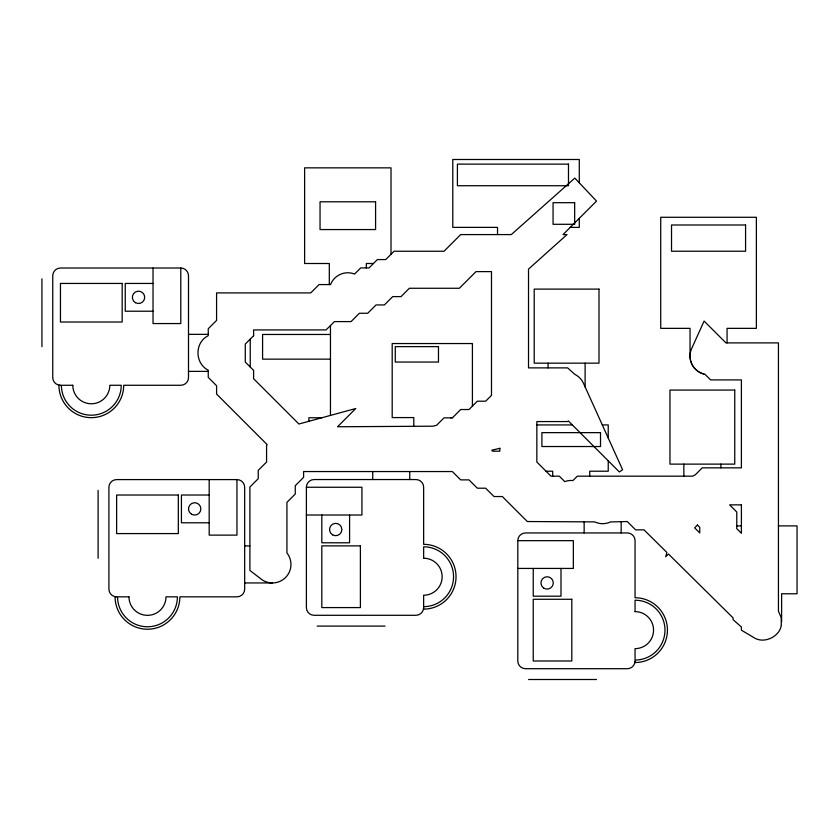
<?xml version="1.0" encoding="UTF-8"?>
<svg xmlns="http://www.w3.org/2000/svg" width="839" height="839" viewBox="0 0 839 839"><rect width="100%" height="100%" fill="white"/><g stroke="black" fill="none" stroke-linecap="round" stroke-linejoin="round"><path stroke-width="1.26" d="M781.602 621.898L781.623 593.771L797.05 593.771L797.05 525.896L778.435 525.896M781.287 625.045L781.245 617.819L778.445 611.17L778.435 342.889L725.934 342.889L704.11 321.064L691.693 348.489A18.51 18.51 0 0 0 690.046 355.526C689.616 364.304 696.276 372.747 704.959 374.267L710.602 379.91L741.403 379.91L741.403 467.847L702.264 467.847L695.321 474.79L692.615 476.174L577.305 476.174L572.922 480.569L571.799 480.474A18.51 18.51 0 0 0 566.409 481.104L564.773 481.628L559.319 476.174L550.992 476.174L536.845 462.027L536.845 421.566L567.657 421.566L568.318 420.905L619.371 471.958L622.58 469.735L583.472 383.297A18.51 18.51 0 0 0 574.799 374.33L567.657 367.881L528.518 367.881L528.518 269.099L567.017 234.584L563.032 234.584L596.519 201.098L574.83 178.099L511.297 234.584L460.684 234.584L444.02 251.249L394.036 251.249L385.709 259.576L377.382 259.576L369.045 267.914L360.718 267.914L354.572 274.049L353.932 273.797A18.51 18.51 0 0 0 331.027 283.477L330.587 284.568L319.061 284.568L310.734 292.905L216.588 292.905L216.588 320.404L208.25 328.741L208.25 335.663C194.512 342.448 194.638 363.329 208.25 370.209L208.25 377.393L216.588 385.73L216.588 394.057L267.232 444.701L266.571 445.362L266.571 462.027L258.234 470.354L258.234 478.691L249.907 487.019L249.907 570.426L261.118 579.088A18.51 18.51 0 0 0 271.165 582.906L272.979 582.948A18.51 18.51 0 0 0 287.525 553.709L286.928 552.953L286.928 502.351L295.265 494.024L295.265 485.697L303.592 477.36L303.592 471.549L452.357 471.549L460.684 479.877L469.011 479.877L477.339 488.204L485.676 488.204L494.003 496.541L502.33 496.541L527.322 521.533L594.694 521.889A18.51 18.51 0 0 0 610.519 521.931L627.289 521.533L635.626 529.86L644.016 529.86L666.869 552.44L665.694 556.781L668.463 554.013L733.076 617.882L733.076 619.633L741.403 627.027L741.403 630.183L753.663 637.462C764.224 644.625 779.966 636.109 781.182 625.495M570.237 227.379L579.288 227.379L579.288 218.329M373.46 263.498L366.328 263.498L366.328 267.914M180.794 268.019L60.46 268.019A7.708 7.708 0 0 0 52.752 275.737L52.752 377.55A7.708 7.708 0 0 0 60.46 385.269L58.919 385.269A32.396 32.396 0 0 0 91.315 417.665A32.396 32.396 0 0 0 123.711 385.269L180.794 385.269A7.708 7.708 0 0 0 188.502 377.55L188.502 275.737A7.708 7.708 0 0 0 180.794 268.019L180.794 323.56L153.023 323.56L153.023 268.019M153.023 283.446L125.252 283.446L125.252 311.217L153.023 311.217M188.502 334.352L208.25 334.352M330.461 334.467L262.586 334.467L262.586 359.144L330.461 359.144M188.502 371.383L208.25 371.383M452.63 417.581L450.816 417.864M321.819 417.77L308.867 417.77L308.867 421.304M536.845 424.933L572.345 424.933M602.308 424.933L608.233 424.933L608.233 438.021M546.032 471.214L552.691 471.214L552.691 476.174M236.955 479.593L116.621 479.593A7.708 7.708 0 0 0 108.913 487.302L108.913 589.125A7.708 7.708 0 0 0 116.621 596.833L115.079 596.833A32.396 32.396 0 0 0 147.475 629.229A32.396 32.396 0 0 0 179.871 596.833L236.955 596.833A7.708 7.708 0 0 0 244.673 589.125L244.673 487.302A7.708 7.708 0 0 0 236.955 479.593L236.955 535.125L209.184 535.125L209.184 479.593M306.392 487.249A7.708 7.708 0 0 1 314.111 479.541L415.924 479.541A7.708 7.708 0 0 1 423.643 487.249L423.643 544.333A32.396 32.396 0 0 1 456.038 576.729A32.396 32.396 0 0 1 423.643 609.124L423.643 607.583A7.708 7.708 0 0 1 415.924 615.291L314.111 615.291A7.708 7.708 0 0 1 306.392 607.583L306.392 487.249L361.934 487.249L361.934 515.02L306.392 515.02M209.184 495.02L181.423 495.02L181.423 522.781L209.184 522.781M736.778 525.896L741.403 525.896M517.81 540.662A7.708 7.708 0 0 1 525.518 532.943L627.341 532.943A7.708 7.708 0 0 1 635.05 540.662L635.05 597.735A32.396 32.396 0 0 1 667.445 630.131A32.396 32.396 0 0 1 635.05 662.537L635.05 660.985A7.708 7.708 0 0 1 627.341 668.704L525.518 668.704A7.708 7.708 0 0 1 517.81 660.985L517.81 540.662L573.341 540.662L573.341 568.433L517.81 568.433M244.673 545.927L249.907 545.927M244.673 582.948L272.434 582.948M317.194 626.093L385.07 626.093M528.601 679.506L596.487 679.506M703.764 373.984L702.893 373.743M702.033 373.439L701.194 373.103M700.376 372.715L699.569 372.296M698.782 371.834L698.027 371.341M697.293 370.796L696.58 370.23M695.909 369.621L695.258 368.992M694.65 368.321L694.063 367.629M693.517 366.895L693.004 366.15M692.532 365.374L692.091 364.577M691.703 363.759L691.346 362.93M691.042 362.07L690.759 361.21M690.539 360.33L690.35 359.438M690.214 358.536L690.109 357.634M690.067 356.732L690.036 328.353L660.723 328.353L660.723 217.28L756.379 217.28L756.379 328.353L727.067 328.353L727.067 342.889M720.869 464.124L720.869 467.847M683.848 464.124L683.848 476.174M621.164 521.533L621.164 532.943M608.233 460.821L608.233 471.214L589.723 471.214L589.723 476.174M585.119 363.161L585.119 386.936M584.143 521.533L584.143 532.943M579.288 182.818L579.288 159.494L452.787 159.494L452.787 227.379L497.527 227.379L497.527 234.584M560.997 568.433L560.997 596.193L533.237 596.193L533.237 568.433M548.087 363.161L548.087 367.881M472.409 406.128L472.409 343.539L392.191 343.539L392.191 417.581L413.795 417.581L413.795 426.317M409.757 471.549L409.757 479.541M391.016 254.269L391.016 167.852L304.62 167.852L304.62 263.498L329.308 263.498L329.308 284.568M372.726 471.549L372.726 479.541M349.59 515.02L349.59 542.791L321.819 542.791L321.819 515.02M330.461 325.532L330.461 415.41M250.242 339.113L250.242 367.021M98.111 490.385L98.111 558.271M41.95 278.821L41.95 346.696M253.609 335.747L245.282 344.074L245.282 362.06L253.609 370.387L253.609 378.725L298.904 424.02L355.788 408.509L337.54 426.757L432.798 426.202L436.574 425.31L444.02 417.864L452.357 417.864L460.684 409.526L469.011 409.526L477.339 401.199L485.676 401.199L491.486 395.379L491.486 271.616L476.017 271.616L459.353 288.27L409.38 288.27L401.042 296.607L392.715 296.607L384.388 304.935L376.05 304.935L367.723 313.262L359.396 313.262L351.059 321.599L334.404 321.599L326.067 329.926L253.609 329.926L253.609 335.747M697.44 525.036L694.64 527.836L699.757 532.891L699.757 527.343L697.44 525.036M499.824 448.309L491.727 450.239L492.682 451.183L499.824 451.183L499.824 448.309M568.485 164.129L457.412 164.129L457.412 185.723L568.485 185.723L568.485 164.129M375.589 201.79L320.047 201.79L320.047 229.561L375.589 229.561L375.589 201.79M574.663 202.692L553.058 202.692L553.058 224.296L574.663 224.296L574.663 202.692M745.577 224.999L671.525 224.999L671.525 251.228L745.577 251.228L745.577 224.999M122.169 283.446L60.46 283.446L60.46 322.019L122.169 322.019L122.169 283.446M598.994 289.109L534.202 289.109L534.202 363.161L598.994 363.161L598.994 289.109M438.472 346.622L395.274 346.622L395.274 362.049L438.472 362.049L438.472 346.622M72.804 385.269L61.383 385.269A29.931 29.931 0 0 0 91.315 415.19A29.931 29.931 0 0 0 121.246 385.269L109.825 385.269A18.51 18.51 0 0 1 91.315 403.779A18.51 18.51 0 0 1 72.804 385.269M734.754 390.072L669.962 390.072L669.962 464.124L734.754 464.124L734.754 390.072M600.514 432.641L541.9 432.641L541.9 446.526L600.514 446.526L600.514 432.641M178.329 495.02L116.621 495.02L116.621 533.583L178.329 533.583L178.329 495.02M741.403 504.868L729.636 504.868L736.778 512.01L736.778 528.675L741.403 533.3L741.403 504.868M360.392 545.874L321.819 545.874L321.819 607.583L360.392 607.583L360.392 545.874M128.965 596.833L117.554 596.833A29.931 29.931 0 0 0 147.475 626.764A29.931 29.931 0 0 0 177.407 596.833L165.996 596.833A18.51 18.51 0 0 1 147.475 615.344A18.51 18.51 0 0 1 128.965 596.833M571.799 599.277L533.237 599.277L533.237 660.985L571.799 660.985L571.799 599.277M635.05 611.621L635.05 600.21A29.931 29.931 0 0 1 664.981 630.131A29.931 29.931 0 0 1 635.05 660.062L635.05 648.652A18.51 18.51 0 0 0 653.56 630.131A18.51 18.51 0 0 0 635.05 611.621M423.643 558.218L423.643 546.797A29.931 29.931 0 0 1 453.563 576.729A29.931 29.931 0 0 1 423.643 606.66L423.643 595.239A18.51 18.51 0 0 0 442.153 576.729A18.51 18.51 0 0 0 423.643 558.218M191.596 514.244A6.167 6.167 0 0 0 200.857 508.906A6.167 6.167 0 0 0 191.596 503.557A6.167 6.167 0 0 0 191.596 514.244M543.525 587.95A6.167 6.167 0 0 0 553.258 583.535A6.167 6.167 0 0 0 544.574 577.305A6.167 6.167 0 0 0 543.525 587.95M332.622 534.863A6.167 6.167 0 0 0 341.872 529.524A6.167 6.167 0 0 0 332.622 524.176A6.167 6.167 0 0 0 332.622 534.863M135.436 302.68A6.167 6.167 0 0 0 144.696 297.331A6.167 6.167 0 0 0 135.436 291.993A6.167 6.167 0 0 0 135.436 302.68"/></g></svg>
